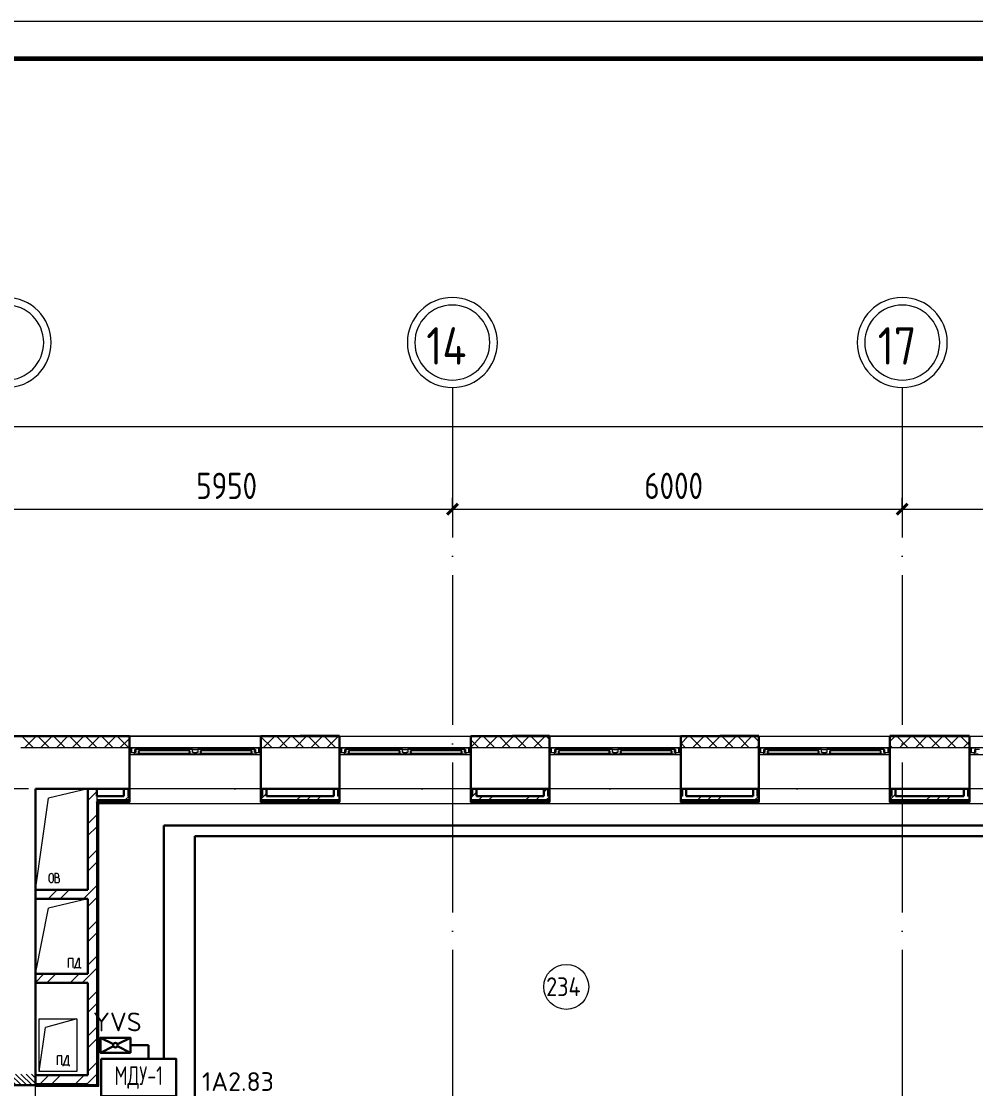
# Model space of a CAD drawing. Header units: millimetres. Extents: x -1073752 to 1436911, y -1379358 to 94781.
# Drawn here: x -1021051 to -1008324, y -983355 to -969122 of the extents above; entities that cross this region are included whole.
import ezdxf
from ezdxf.enums import TextEntityAlignment as Align

# ---------------------------------------------------------------- set-up
doc = ezdxf.new("R2010")
doc.units = ezdxf.units.MM
doc.set_wipeout_variables(frame=1)
doc.linetypes.add('ADSK_Линия сетки', pattern=[25, 20, -2.5, 0, -2.5])
doc.linetypes.add('ADSK_Штриховая_ш2 п1_5', pattern=[4.5, 3, -1.5])
for name, color, linetype, lineweight in [('_ Окна', 7, 'Continuous', 9), ('RC-Дымоудаление', 1, 'Continuous', 30), ('Двери', 252, 'Continuous', 9), ('лс', 5, 'Continuous', 30), ('Марки помещений', 7, 'Continuous', 20), ('Ограждение', 252, 'Continuous', 9), ('Окна', 7, 'Continuous', 9), ('Оси', 252, 'Continuous', 9), ('ОФ_рамка', 8, 'Continuous', 60), ('Размеры', 250, 'Continuous', 9), ('Стены внутренние', 7, 'Continuous', 18), ('Стены наружные', 7, 'Continuous', 18), ('Стены штриховка', 7, 'Continuous', 9)]:
    doc.layers.add(name, color=color, linetype=linetype, lineweight=lineweight)
doc.layers.add('RC-Позиционные_обозначения', color=7, linetype='Continuous')
doc.layers.add('RC-Таблицы', color=7, linetype='Continuous')
doc.styles.add('GOST Common_1', font='', dxfattribs={"width": 0.9, "height": 350})
doc.styles.add('GOST Common_2', font='', dxfattribs={"width": 0.9, "height": 250})
doc.styles.add('GOST Common_3', font='', dxfattribs={"height": 3.5})
doc.styles.add('ISOCPEUR', font='isocpeur.ttf', dxfattribs={"height": 250})
doc.styles.add('RubezhCAD', font='isocpeur.ttf')
doc.styles.get("Standard").update_dxf_attribs({"font": 'arial.ttf'})
doc.styles.get('GOST Common_1').set_extended_font_data('GOST Common')
doc.styles.get('GOST Common_2').set_extended_font_data('GOST type B')
doc.styles.get('GOST Common_3').set_extended_font_data('GOST 2.304 type A')

# ---------------------------------------------------------------- blocks, each defined once
blk = doc.blocks.new('2 этаж')
at = {"layer": 'Двери', "lineweight": 18, "true_color": 0x636466}
h = blk.add_hatch(dxfattribs=at)
h.set_pattern_fill('FP_2', color=251, angle=90, style=0, pattern_type=2)
h.set_pattern_definition([(135, (137721.006, 23430.747), (-35.3553, -35.3553), [])])
h.paths.add_polyline_path([(137526, 22556), (137916, 22556), (137916, 22706), (137526, 22706), (137526, 22646)])
h.paths.add_polyline_path([(137526, 24406), (137916, 24406), (137916, 24556), (137526, 24556)])
at = {"color": 251, "lineweight": 18, "true_color": 0x636466}
for p, q in [((138616, 28361), (138091, 28236)), ((137916, 27011), (138091, 28236)), ((138098, 27138), (138098, 27200)), ((138156, 27138), (138156, 27200)), ((138206, 27229), (138176, 27229)), ((138176, 27229), (138176, 27109)), ((138229, 27196), (138229, 27206)), ((138209, 27176), (138176, 27176)), ((138176, 27109), (138212, 27109)), ((138239, 27136), (138239, 27146)), ((137916, 25891), (138091, 26766)), ((138616, 26891), (138091, 26766)), ((138417, 26097), (138359, 26097)), ((138359, 25977), (138359, 26097)), ((138417, 25977), (138417, 26097)), ((138485, 26097), (138442, 25977)), ((138505, 26097), (138485, 26097)), ((138505, 25977), (138505, 26097)), ((138432, 25977), (138432, 25962)), ((138442, 25977), (138432, 25977)), ((138442, 25977), (138505, 25977)), ((138505, 25977), (138515, 25977)), ((138515, 25977), (138515, 25962)), ((137966, 24591), (137966, 25291)), ((137966, 25291), (138466, 25291)), ((137966, 24591), (137966, 25291)), ((137966, 25291), (138466, 25291)), ((138466, 25291), (138050, 25179)), ((138466, 25291), (138466, 24591)), ((138466, 25291), (138466, 24591)), ((137966, 24591), (138050, 25179)), ((138267, 24797), (138209, 24797)), ((138209, 24677), (138209, 24797)), ((138267, 24677), (138267, 24797)), ((138335, 24797), (138292, 24677)), ((138355, 24797), (138335, 24797)), ((138355, 24677), (138355, 24797)), ((138282, 24677), (138282, 24662)), ((138292, 24677), (138282, 24677)), ((138292, 24677), (138355, 24677)), ((138355, 24677), (138365, 24677)), ((138365, 24677), (138365, 24662)), ((138466, 24591), (137966, 24591)), ((138466, 24591), (137966, 24591))]:
    blk.add_line(p, q, dxfattribs=at)
for centre, radius, start, end in [((138127, 27200), 28.7, 0, 180), ((138206, 27206), 23.3, 0, 90), ((138209, 27196), 20, 270, 0), ((138127, 27138), 28.7, 180, 0), ((138209, 27146), 30, 0, 90), ((138212, 27136), 26.7, 270, 0)]:
    blk.add_arc(centre, radius, start, end, dxfattribs=at)
at = {"layer": '_ Окна', "color": 251, "true_color": 0x636466}
for p, q in [((139196, 28901), (139171, 28901)), ((139196, 28843), (139196, 28901)), ((140921, 28901), (140896, 28901)), ((140896, 28901), (140896, 28843)), ((141996, 28901), (141971, 28901)), ((141996, 28843), (141996, 28901)), ((143721, 28901), (143696, 28901)), ((143696, 28901), (143696, 28843)), ((144796, 28901), (144771, 28901)), ((144796, 28843), (144796, 28901)), ((146521, 28901), (146496, 28901)), ((146496, 28901), (146496, 28843)), ((147586, 28901), (147561, 28901)), ((147586, 28843), (147586, 28901)), ((149311, 28901), (149286, 28901)), ((149286, 28901), (149286, 28843)), ((150396, 28901), (150371, 28901)), ((150396, 28843), (150396, 28901)), ((139171, 28843), (139196, 28843)), ((139294, 28867), (139291, 28867)), ((139291, 28867), (139291, 28835)), ((139291, 28835), (139294, 28835)), ((139971, 28867), (139294, 28867)), ((139294, 28867), (139294, 28835)), ((139294, 28835), (139294, 28867)), ((139294, 28835), (139971, 28835)), ((139971, 28835), (139971, 28867)), ((139971, 28867), (139971, 28835)), ((139974, 28867), (139971, 28867)), ((139971, 28835), (139974, 28835)), ((139974, 28835), (139974, 28867)), ((140121, 28867), (140118, 28867)), ((140118, 28867), (140118, 28835)), ((140118, 28835), (140121, 28835)), ((140798, 28867), (140121, 28867)), ((140121, 28867), (140121, 28835)), ((140121, 28835), (140121, 28867)), ((140121, 28835), (140798, 28835)), ((140798, 28835), (140798, 28867)), ((140798, 28867), (140798, 28835)), ((140801, 28867), (140798, 28867)), ((140798, 28835), (140801, 28835)), ((140801, 28835), (140801, 28867)), ((140896, 28843), (140921, 28843)), ((141971, 28843), (141996, 28843)), ((142094, 28867), (142091, 28867)), ((142091, 28867), (142091, 28835)), ((142091, 28835), (142094, 28835)), ((142771, 28867), (142094, 28867)), ((142094, 28867), (142094, 28835)), ((142094, 28835), (142094, 28867)), ((142094, 28835), (142771, 28835)), ((142771, 28835), (142771, 28867)), ((142771, 28867), (142771, 28835)), ((142774, 28867), (142771, 28867)), ((142771, 28835), (142774, 28835)), ((142774, 28835), (142774, 28867)), ((142921, 28867), (142918, 28867)), ((142918, 28867), (142918, 28835)), ((142918, 28835), (142921, 28835)), ((143598, 28867), (142921, 28867)), ((142921, 28867), (142921, 28835)), ((142921, 28835), (142921, 28867)), ((142921, 28835), (143598, 28835)), ((143598, 28835), (143598, 28867)), ((143598, 28867), (143598, 28835)), ((143601, 28867), (143598, 28867)), ((143598, 28835), (143601, 28835)), ((143601, 28835), (143601, 28867)), ((143696, 28843), (143721, 28843)), ((144771, 28843), (144796, 28843)), ((144894, 28867), (144891, 28867)), ((144891, 28867), (144891, 28835)), ((144891, 28835), (144894, 28835)), ((145571, 28867), (144894, 28867)), ((144894, 28867), (144894, 28835)), ((144894, 28835), (144894, 28867)), ((144894, 28835), (145571, 28835)), ((145571, 28835), (145571, 28867)), ((145571, 28867), (145571, 28835)), ((145574, 28867), (145571, 28867)), ((145571, 28835), (145574, 28835)), ((145574, 28835), (145574, 28867)), ((145721, 28867), (145718, 28867)), ((145718, 28867), (145718, 28835)), ((145718, 28835), (145721, 28835)), ((146398, 28867), (145721, 28867)), ((145721, 28867), (145721, 28835)), ((145721, 28835), (145721, 28867)), ((145721, 28835), (146398, 28835)), ((146398, 28835), (146398, 28867)), ((146398, 28867), (146398, 28835)), ((146401, 28867), (146398, 28867)), ((146398, 28835), (146401, 28835)), ((146401, 28835), (146401, 28867)), ((146496, 28843), (146521, 28843)), ((147561, 28843), (147586, 28843)), ((147684, 28867), (147681, 28867)), ((147681, 28867), (147681, 28835)), ((147681, 28835), (147684, 28835)), ((148361, 28867), (147684, 28867)), ((147684, 28867), (147684, 28835)), ((147684, 28835), (147684, 28867)), ((147684, 28835), (148361, 28835)), ((148361, 28835), (148361, 28867)), ((148361, 28867), (148361, 28835)), ((148364, 28867), (148361, 28867)), ((148361, 28835), (148364, 28835)), ((148364, 28835), (148364, 28867)), ((148511, 28867), (148508, 28867)), ((148508, 28867), (148508, 28835)), ((148508, 28835), (148511, 28835)), ((149188, 28867), (148511, 28867)), ((148511, 28867), (148511, 28835)), ((148511, 28835), (148511, 28867)), ((148511, 28835), (149188, 28835)), ((149188, 28835), (149188, 28867)), ((149188, 28867), (149188, 28835)), ((149191, 28867), (149188, 28867)), ((149188, 28835), (149191, 28835)), ((149191, 28835), (149191, 28867)), ((149286, 28843), (149311, 28843)), ((150371, 28843), (150396, 28843))]:
    blk.add_line(p, q, dxfattribs=at)
at = {"layer": '_ Окна', "color": 251, "lineweight": 18, "true_color": 0x636466}
for p, q in [((139255, 28901), (139196, 28901)), ((139196, 28901), (139196, 28843)), ((139260, 28884), (139255, 28901)), ((140837, 28901), (140832, 28884)), ((140896, 28901), (140837, 28901)), ((140896, 28843), (140896, 28901)), ((142055, 28901), (141996, 28901)), ((141996, 28901), (141996, 28843)), ((142060, 28884), (142055, 28901)), ((143637, 28901), (143632, 28884)), ((143696, 28901), (143637, 28901)), ((143696, 28843), (143696, 28901)), ((144855, 28901), (144796, 28901)), ((144796, 28901), (144796, 28843)), ((144860, 28884), (144855, 28901)), ((146437, 28901), (146432, 28884)), ((146496, 28901), (146437, 28901)), ((146496, 28843), (146496, 28901)), ((147645, 28901), (147586, 28901)), ((147586, 28901), (147586, 28843)), ((147650, 28884), (147645, 28901)), ((149227, 28901), (149222, 28884)), ((149286, 28901), (149227, 28901)), ((149286, 28843), (149286, 28901)), ((150455, 28901), (150396, 28901)), ((150396, 28901), (150396, 28843)), ((139196, 28843), (139234, 28843)), ((139254, 28843), (139234, 28843)), ((139234, 28843), (139234, 28826)), ((139234, 28826), (139290, 28826)), ((139242, 28843), (139242, 28884)), ((139242, 28884), (139254, 28884)), ((139254, 28884), (139254, 28843)), ((139304, 28884), (139254, 28884)), ((139290, 28826), (139291, 28827)), ((139291, 28835), (139291, 28867)), ((139291, 28867), (139309, 28867)), ((139309, 28835), (139291, 28835)), ((139291, 28827), (139292, 28826)), ((139292, 28826), (139307, 28826)), ((139309, 28867), (139304, 28884)), ((139307, 28826), (139309, 28835)), ((139961, 28884), (139956, 28867)), ((139956, 28867), (139974, 28867)), ((139974, 28835), (139956, 28835)), ((139956, 28835), (139958, 28826)), ((139958, 28826), (139973, 28826)), ((140011, 28884), (139961, 28884)), ((139973, 28826), (139974, 28827)), ((139974, 28867), (139974, 28835)), ((139974, 28827), (139975, 28826)), ((139975, 28826), (140031, 28826)), ((140011, 28843), (140011, 28884)), ((140031, 28843), (140011, 28843)), ((140031, 28826), (140031, 28843)), ((140081, 28843), (140061, 28843)), ((140061, 28843), (140061, 28826)), ((140061, 28826), (140117, 28826)), ((140081, 28884), (140081, 28843)), ((140131, 28884), (140081, 28884)), ((140117, 28826), (140118, 28827)), ((140118, 28835), (140118, 28867)), ((140118, 28867), (140136, 28867)), ((140136, 28835), (140118, 28835)), ((140118, 28827), (140119, 28826)), ((140119, 28826), (140134, 28826)), ((140136, 28867), (140131, 28884)), ((140134, 28826), (140136, 28835)), ((140788, 28884), (140783, 28867)), ((140783, 28867), (140801, 28867)), ((140801, 28835), (140783, 28835)), ((140783, 28835), (140785, 28826)), ((140785, 28826), (140800, 28826)), ((140838, 28884), (140788, 28884)), ((140800, 28826), (140801, 28827)), ((140801, 28867), (140801, 28835)), ((140801, 28827), (140802, 28826)), ((140802, 28826), (140858, 28826)), ((140838, 28843), (140838, 28884)), ((140838, 28884), (140850, 28884)), ((140858, 28843), (140838, 28843)), ((140850, 28884), (140850, 28843)), ((140858, 28826), (140858, 28843)), ((140858, 28843), (140896, 28843)), ((141996, 28843), (142034, 28843)), ((142054, 28843), (142034, 28843)), ((142034, 28843), (142034, 28826)), ((142034, 28826), (142090, 28826)), ((142042, 28843), (142042, 28884)), ((142042, 28884), (142054, 28884)), ((142054, 28884), (142054, 28843)), ((142104, 28884), (142054, 28884)), ((142090, 28826), (142091, 28827)), ((142091, 28835), (142091, 28867)), ((142091, 28867), (142109, 28867)), ((142109, 28835), (142091, 28835)), ((142091, 28827), (142092, 28826)), ((142092, 28826), (142107, 28826)), ((142109, 28867), (142104, 28884)), ((142107, 28826), (142109, 28835)), ((142761, 28884), (142756, 28867)), ((142756, 28867), (142774, 28867)), ((142774, 28835), (142756, 28835)), ((142756, 28835), (142758, 28826)), ((142758, 28826), (142773, 28826)), ((142811, 28884), (142761, 28884)), ((142773, 28826), (142774, 28827)), ((142774, 28867), (142774, 28835)), ((142774, 28827), (142775, 28826)), ((142775, 28826), (142831, 28826)), ((142811, 28843), (142811, 28884)), ((142831, 28843), (142811, 28843)), ((142831, 28826), (142831, 28843)), ((142881, 28843), (142861, 28843)), ((142861, 28843), (142861, 28826)), ((142861, 28826), (142917, 28826)), ((142881, 28884), (142881, 28843)), ((142931, 28884), (142881, 28884)), ((142917, 28826), (142918, 28827)), ((142918, 28835), (142918, 28867)), ((142918, 28867), (142936, 28867)), ((142936, 28835), (142918, 28835)), ((142918, 28827), (142919, 28826)), ((142919, 28826), (142934, 28826)), ((142936, 28867), (142931, 28884)), ((142934, 28826), (142936, 28835)), ((143588, 28884), (143583, 28867)), ((143583, 28867), (143601, 28867)), ((143601, 28835), (143583, 28835)), ((143583, 28835), (143585, 28826)), ((143585, 28826), (143600, 28826)), ((143638, 28884), (143588, 28884)), ((143600, 28826), (143601, 28827)), ((143601, 28867), (143601, 28835)), ((143601, 28827), (143602, 28826)), ((143602, 28826), (143658, 28826)), ((143638, 28843), (143638, 28884)), ((143638, 28884), (143650, 28884)), ((143658, 28843), (143638, 28843)), ((143650, 28884), (143650, 28843)), ((143658, 28826), (143658, 28843)), ((143658, 28843), (143696, 28843)), ((144796, 28843), (144834, 28843)), ((144854, 28843), (144834, 28843)), ((144834, 28843), (144834, 28826)), ((144834, 28826), (144890, 28826)), ((144842, 28843), (144842, 28884)), ((144842, 28884), (144854, 28884)), ((144854, 28884), (144854, 28843)), ((144904, 28884), (144854, 28884)), ((144890, 28826), (144891, 28827)), ((144891, 28835), (144891, 28867)), ((144891, 28867), (144909, 28867)), ((144909, 28835), (144891, 28835)), ((144891, 28827), (144892, 28826)), ((144892, 28826), (144907, 28826)), ((144909, 28867), (144904, 28884)), ((144907, 28826), (144909, 28835)), ((145561, 28884), (145556, 28867)), ((145556, 28867), (145574, 28867)), ((145574, 28835), (145556, 28835)), ((145556, 28835), (145558, 28826)), ((145558, 28826), (145573, 28826)), ((145611, 28884), (145561, 28884)), ((145573, 28826), (145574, 28827)), ((145574, 28867), (145574, 28835)), ((145574, 28827), (145575, 28826)), ((145575, 28826), (145631, 28826)), ((145611, 28843), (145611, 28884)), ((145631, 28843), (145611, 28843)), ((145631, 28826), (145631, 28843)), ((145681, 28843), (145661, 28843)), ((145661, 28843), (145661, 28826)), ((145661, 28826), (145717, 28826)), ((145681, 28884), (145681, 28843)), ((145731, 28884), (145681, 28884)), ((145717, 28826), (145718, 28827)), ((145718, 28835), (145718, 28867)), ((145718, 28867), (145736, 28867)), ((145736, 28835), (145718, 28835)), ((145718, 28827), (145719, 28826)), ((145719, 28826), (145734, 28826)), ((145736, 28867), (145731, 28884)), ((145734, 28826), (145736, 28835)), ((146388, 28884), (146383, 28867)), ((146383, 28867), (146401, 28867)), ((146401, 28835), (146383, 28835)), ((146383, 28835), (146385, 28826)), ((146385, 28826), (146400, 28826)), ((146438, 28884), (146388, 28884)), ((146400, 28826), (146401, 28827)), ((146401, 28867), (146401, 28835)), ((146401, 28827), (146402, 28826)), ((146402, 28826), (146458, 28826)), ((146438, 28843), (146438, 28884)), ((146438, 28884), (146450, 28884)), ((146458, 28843), (146438, 28843)), ((146450, 28884), (146450, 28843)), ((146458, 28826), (146458, 28843)), ((146458, 28843), (146496, 28843)), ((147586, 28843), (147624, 28843)), ((147644, 28843), (147624, 28843)), ((147624, 28843), (147624, 28826)), ((147624, 28826), (147680, 28826)), ((147632, 28843), (147632, 28884)), ((147632, 28884), (147644, 28884)), ((147644, 28884), (147644, 28843)), ((147694, 28884), (147644, 28884)), ((147680, 28826), (147681, 28827)), ((147681, 28835), (147681, 28867)), ((147681, 28867), (147699, 28867)), ((147699, 28835), (147681, 28835)), ((147681, 28827), (147682, 28826)), ((147682, 28826), (147697, 28826)), ((147699, 28867), (147694, 28884)), ((147697, 28826), (147699, 28835)), ((148351, 28884), (148346, 28867)), ((148346, 28867), (148364, 28867)), ((148364, 28835), (148346, 28835)), ((148346, 28835), (148348, 28826)), ((148348, 28826), (148363, 28826)), ((148401, 28884), (148351, 28884)), ((148363, 28826), (148364, 28827)), ((148364, 28867), (148364, 28835)), ((148364, 28827), (148365, 28826)), ((148365, 28826), (148421, 28826)), ((148401, 28843), (148401, 28884)), ((148421, 28843), (148401, 28843)), ((148421, 28826), (148421, 28843)), ((148471, 28843), (148451, 28843)), ((148451, 28843), (148451, 28826)), ((148451, 28826), (148507, 28826)), ((148471, 28884), (148471, 28843)), ((148521, 28884), (148471, 28884)), ((148507, 28826), (148508, 28827)), ((148508, 28835), (148508, 28867)), ((148508, 28867), (148526, 28867)), ((148526, 28835), (148508, 28835)), ((148508, 28827), (148509, 28826)), ((148509, 28826), (148524, 28826)), ((148526, 28867), (148521, 28884)), ((148524, 28826), (148526, 28835)), ((149178, 28884), (149173, 28867)), ((149173, 28867), (149191, 28867)), ((149191, 28835), (149173, 28835)), ((149173, 28835), (149175, 28826)), ((149175, 28826), (149190, 28826)), ((149228, 28884), (149178, 28884)), ((149190, 28826), (149191, 28827)), ((149191, 28867), (149191, 28835)), ((149191, 28827), (149192, 28826)), ((149192, 28826), (149248, 28826)), ((149228, 28843), (149228, 28884)), ((149228, 28884), (149240, 28884)), ((149248, 28843), (149228, 28843)), ((149240, 28884), (149240, 28843)), ((149248, 28826), (149248, 28843)), ((149248, 28843), (149286, 28843)), ((150396, 28843), (150434, 28843)), ((150454, 28843), (150434, 28843)), ((150434, 28843), (150434, 28826)), ((150434, 28826), (150490, 28826)), ((150442, 28843), (150442, 28884)), ((150442, 28884), (150454, 28884)), ((150454, 28884), (150454, 28843)), ((150504, 28884), (150454, 28884))]:
    blk.add_line(p, q, dxfattribs=at)
at = {"layer": 'Двери', "color": 251, "linetype": 'ADSK_Штриховая_ш2 п1_5', "true_color": 0x636466}
for p, q in [((137916, 24406), (137916, 24556)), ((137526, 24406), (137916, 24406))]:
    blk.add_line(p, q, dxfattribs=at)
at = {"layer": 'Марки помещений', "color": 251, "true_color": 0x636466}
blk.add_circle((144995, 25719), 300, dxfattribs=at)
at = {"layer": 'Ограждение', "color": 251, "true_color": 0x636466}
for p, q in [((140921, 28811), (139171, 28811)), ((143721, 28811), (141971, 28811)), ((146521, 28811), (144771, 28811)), ((149311, 28811), (147561, 28811)), ((152121, 28811), (150371, 28811)), ((140921, 28361), (139171, 28361)), ((143721, 28361), (141971, 28361)), ((146521, 28361), (144771, 28361)), ((149311, 28361), (147561, 28361)), ((152121, 28361), (150371, 28361)), ((158366, 28161), (138751, 28161)), ((138761, 24396), (138761, 28161)), ((139171, 28161), (139171, 28181)), ((140921, 28161), (139171, 28161)), ((140921, 28181), (140921, 28161)), ((141971, 28161), (141971, 28181)), ((143721, 28161), (141971, 28161)), ((143721, 28181), (143721, 28161)), ((144771, 28161), (144771, 28181)), ((146521, 28161), (144771, 28161)), ((146521, 28181), (146521, 28161)), ((147561, 28161), (147561, 28181)), ((149311, 28161), (147561, 28161)), ((149311, 28181), (149311, 28161)), ((150371, 28161), (150371, 28181)), ((152121, 28161), (150371, 28161)), ((137916, 24396), (137916, 24406)), ((137916, 24406), (137916, 24396)), ((137916, 24396), (138761, 24396)), ((138761, 24396), (138751, 24406))]:
    blk.add_line(p, q, dxfattribs=at)
at = {"layer": 'Окна', "color": 251, "true_color": 0x636466}
for p, q in [((140837, 28901), (139255, 28901)), ((143637, 28901), (142055, 28901)), ((146437, 28901), (144855, 28901)), ((149227, 28901), (147645, 28901)), ((139290, 28826), (139292, 28826)), ((139961, 28884), (139304, 28884)), ((139307, 28826), (139958, 28826)), ((139973, 28826), (139975, 28826)), ((140011, 28884), (140081, 28884)), ((140031, 28843), (140061, 28843)), ((140061, 28826), (140031, 28826)), ((140117, 28826), (140119, 28826)), ((140788, 28884), (140131, 28884)), ((140134, 28826), (140785, 28826)), ((140800, 28826), (140802, 28826)), ((142090, 28826), (142092, 28826)), ((142761, 28884), (142104, 28884)), ((142107, 28826), (142758, 28826)), ((142773, 28826), (142775, 28826)), ((142811, 28884), (142881, 28884)), ((142831, 28843), (142861, 28843)), ((142861, 28826), (142831, 28826)), ((142917, 28826), (142919, 28826)), ((143588, 28884), (142931, 28884)), ((142934, 28826), (143585, 28826)), ((143600, 28826), (143602, 28826)), ((144890, 28826), (144892, 28826)), ((145561, 28884), (144904, 28884)), ((144907, 28826), (145558, 28826)), ((145573, 28826), (145575, 28826)), ((145611, 28884), (145681, 28884)), ((145631, 28843), (145661, 28843)), ((145661, 28826), (145631, 28826)), ((145717, 28826), (145719, 28826)), ((146388, 28884), (145731, 28884)), ((145734, 28826), (146385, 28826)), ((146400, 28826), (146402, 28826)), ((147680, 28826), (147682, 28826)), ((148351, 28884), (147694, 28884)), ((147697, 28826), (148348, 28826)), ((148363, 28826), (148365, 28826)), ((148401, 28884), (148471, 28884)), ((148421, 28843), (148451, 28843)), ((148451, 28826), (148421, 28826)), ((148507, 28826), (148509, 28826)), ((149178, 28884), (148521, 28884)), ((148524, 28826), (149175, 28826)), ((149190, 28826), (149192, 28826))]:
    blk.add_line(p, q, dxfattribs=at)
at = {"layer": 'Оси', "color": 251, "linetype": 'ADSK_Линия сетки', "ltscale": 100, "true_color": 0x636466}
for p, q in [((143476, 33711), (143476, -30995)), ((149476, 33711), (149476, -32265)), ((165326, 28361), (93604, 28361))]:
    blk.add_line(p, q, dxfattribs=at)
at = {"layer": 'Оси', "color": 251, "lineweight": 20, "true_color": 0x636466}
for centre, radius, start, end in [((137526, 34311), 600, 0, 180), ((143476, 34311), 600, 0, 180), ((149476, 34311), 600, 0, 180), ((137526, 34311), 500, 0, 180), ((143476, 34311), 500, 0, 180), ((149476, 34311), 500, 0, 180), ((137526, 34311), 600, 180, 0), ((137526, 34311), 500, 180, 0), ((143476, 34311), 600, 180, 0), ((143476, 34311), 500, 180, 0), ((149476, 34311), 600, 180, 0), ((149476, 34311), 500, 180, 0)]:
    blk.add_arc(centre, radius, start, end, dxfattribs=at)
at = {"layer": 'Размеры', "color": 251, "lineweight": 20, "true_color": 0x636466}
for p, q in [((107526, 33192), (161426, 33192)), ((143476, 32088), (143476, 32238)), ((143476, 32088), (143476, 32238)), ((149476, 32088), (149476, 32238)), ((149476, 32088), (149476, 32238)), ((137526, 32088), (143476, 32088)), ((143476, 32088), (143476, 32038)), ((143476, 32088), (149476, 32088)), ((143476, 32088), (143476, 32038)), ((149476, 32088), (149476, 32038)), ((149476, 32088), (158576, 32088)), ((149476, 32088), (149476, 32038))]:
    blk.add_line(p, q, dxfattribs=at)
at = {"layer": 'Размеры', "color": 251, "lineweight": 40, "true_color": 0x636466}
for p, q in [((143476, 32088), (143405, 32017)), ((143476, 32088), (143405, 32017)), ((143476, 32088), (143547, 32159)), ((143476, 32088), (143547, 32159)), ((149476, 32088), (149405, 32017)), ((149476, 32088), (149405, 32017)), ((149476, 32088), (149547, 32159)), ((149476, 32088), (149547, 32159))]:
    blk.add_line(p, q, dxfattribs=at)
at = {"layer": 'Стены внутренние', "color": 251, "lineweight": 30, "true_color": 0x636466}
for p, q in [((136816, 29063), (139171, 29063)), ((139171, 28361), (139171, 29063)), ((140921, 28361), (140921, 29063)), ((140921, 29063), (141971, 29063)), ((141971, 28361), (141971, 29063)), ((143721, 28361), (143721, 29063)), ((143721, 29063), (144771, 29063)), ((144771, 28361), (144771, 29063)), ((146521, 28361), (146521, 29063)), ((146521, 29063), (147561, 29063)), ((147561, 28361), (147561, 29063)), ((149311, 28361), (149311, 29063)), ((149311, 29063), (150371, 29063)), ((150371, 28361), (150371, 29063)), ((137916, 28361), (137916, 27011)), ((138616, 28361), (137916, 28361)), ((139096, 28361), (138736, 28361)), ((141896, 28361), (140996, 28361)), ((144696, 28361), (143796, 28361)), ((147486, 28361), (146596, 28361)), ((150296, 28361), (149386, 28361)), ((137916, 26891), (137916, 25891)), ((137916, 25771), (137916, 24541)), ((137916, 24406), (137526, 24406))]:
    blk.add_line(p, q, dxfattribs=at)
at = {"layer": 'Стены внутренние', "color": 251, "linetype": 'Continuous', "lineweight": 9, "true_color": 0x636466}
for p, q in [((137885, 28911), (137735, 29061)), ((137776, 28911), (137926, 29061)), ((137932, 29061), (137930, 29063)), ((138097, 28911), (137947, 29061)), ((137988, 28911), (138138, 29061)), ((138309, 28911), (138159, 29061)), ((138200, 28911), (138350, 29061)), ((138522, 28911), (138372, 29061)), ((138412, 28911), (138562, 29061)), ((138734, 28911), (138584, 29061)), ((138624, 28911), (138774, 29061)), ((138946, 28911), (138796, 29061)), ((138836, 28911), (138986, 29061)), ((139158, 28911), (139008, 29061)), ((139105, 29061), (139104, 29061)), ((141067, 28911), (140923, 29055)), ((140958, 28911), (141108, 29061)), ((141125, 29063), (141124, 29061)), ((141279, 28911), (141129, 29061)), ((141170, 28911), (141320, 29061)), ((141491, 28911), (141341, 29061)), ((141382, 28911), (141532, 29061)), ((141703, 28911), (141553, 29061)), ((141594, 28911), (141744, 29061)), ((141916, 28911), (141766, 29061)), ((141803, 29061), (141802, 29063)), ((141806, 28911), (141956, 29061)), ((143721, 28916), (143865, 29061)), ((144037, 28911), (143887, 29061)), ((143927, 28911), (144077, 29061)), ((143941, 29063), (143940, 29061)), ((144249, 28911), (144099, 29061)), ((144140, 28911), (144290, 29061)), ((144175, 29063), (144174, 29061)), ((144461, 28911), (144311, 29061)), ((144352, 28911), (144502, 29061)), ((144673, 28911), (144523, 29061)), ((144564, 28911), (144714, 29061)), ((144619, 29061), (144618, 29063)), ((144769, 29027), (144735, 29061)), ((146521, 28959), (146623, 29061)), ((146795, 28911), (146645, 29061)), ((146685, 28911), (146835, 29061)), ((147007, 28911), (146857, 29061)), ((146897, 28911), (147047, 29061)), ((146991, 29063), (146990, 29061)), ((147219, 28911), (147069, 29061)), ((147082, 29061), (147081, 29063)), ((147109, 28911), (147259, 29061)), ((147431, 28911), (147281, 29061)), ((147322, 28911), (147472, 29061)), ((147559, 28995), (147493, 29061)), ((149313, 28993), (149381, 29061)), ((149552, 28911), (149402, 29061)), ((149443, 28911), (149593, 29061)), ((149455, 29063), (149453, 29061)), ((149765, 28911), (149615, 29061)), ((149655, 28911), (149805, 29061)), ((149977, 28911), (149827, 29061)), ((149867, 28911), (150017, 29061)), ((149898, 29061), (149897, 29063)), ((150189, 28911), (150039, 29061)), ((150079, 28911), (150229, 29061)), ((150371, 28941), (150251, 29061)), ((139048, 28911), (139169, 29031)), ((140921, 29032), (140923, 29032)), ((143825, 28911), (143723, 29013)), ((146583, 28911), (146521, 28972)), ((147534, 28911), (147561, 28938)), ((149313, 29021), (149311, 29017)), ((149340, 28911), (149311, 28940)), ((150291, 28911), (150369, 28988))]:
    blk.add_line(p, q, dxfattribs=at)
at = {"layer": 'Стены внутренние', "color": 251, "true_color": 0x636466}
for p, q in [((139171, 29063), (140921, 29063)), ((141971, 29063), (143721, 29063)), ((144771, 29063), (146521, 29063)), ((147561, 29063), (149311, 29063)), ((150371, 29063), (152121, 29063)), ((137721, 28911), (161826, 28911)), ((137916, 19401), (137916, 24406))]:
    blk.add_line(p, q, dxfattribs=at)
at = {"layer": 'Стены наружные', "color": 251, "true_color": 0x636466}
for p, q in [((138666, 29068), (141428, 29068)), ((138666, 29068), (138666, 29063)), ((141428, 29063), (141428, 29068)), ((144771, 29068), (147036, 29068)), ((147036, 29063), (147036, 29068))]:
    blk.add_line(p, q, dxfattribs=at)
at = {"layer": 'Стены наружные', "color": 251, "lineweight": 30, "true_color": 0x636466}
for p, q in [((141446, 29068), (141971, 29068)), ((141446, 29068), (141446, 29063)), ((141971, 29068), (141971, 29063)), ((144771, 29068), (144276, 29068)), ((144276, 29068), (144276, 29063)), ((144771, 29068), (144771, 29063)), ((147041, 29068), (147561, 29068)), ((147041, 29068), (147041, 29063)), ((147561, 29068), (147561, 29063)), ((149311, 29068), (149311, 29063)), ((149311, 29068), (150371, 29068)), ((150371, 29068), (150371, 29063)), ((138616, 27011), (138616, 28361)), ((138736, 28361), (138616, 28361)), ((138736, 28361), (138736, 28261)), ((139096, 28261), (139096, 28361)), ((139171, 28361), (139096, 28361)), ((139171, 28361), (139171, 28186)), ((140921, 28186), (140921, 28361)), ((140996, 28361), (140921, 28361)), ((140996, 28361), (140996, 28261)), ((141896, 28261), (141896, 28361)), ((141971, 28361), (141896, 28361)), ((141971, 28361), (141971, 28186)), ((143721, 28186), (143721, 28361)), ((143796, 28361), (143721, 28361)), ((143796, 28361), (143796, 28261)), ((144696, 28261), (144696, 28361)), ((144771, 28361), (144696, 28361)), ((144771, 28361), (144771, 28186)), ((146521, 28186), (146521, 28361)), ((146596, 28361), (146521, 28361)), ((146596, 28361), (146596, 28261)), ((147486, 28261), (147486, 28361)), ((147561, 28361), (147486, 28361)), ((147561, 28361), (147561, 28186)), ((149311, 28186), (149311, 28361)), ((149386, 28361), (149311, 28361)), ((149386, 28361), (149386, 28261)), ((150296, 28261), (150296, 28361)), ((150371, 28361), (150296, 28361)), ((150371, 28361), (150371, 28186)), ((138736, 28261), (139096, 28261)), ((138736, 28186), (138736, 28181)), ((138736, 28181), (138736, 28186)), ((139171, 28181), (139171, 28186)), ((140921, 28181), (140921, 28186)), ((140996, 28261), (141896, 28261)), ((141971, 28181), (141971, 28186)), ((143721, 28181), (143721, 28186)), ((143796, 28261), (144696, 28261)), ((144771, 28181), (144771, 28186)), ((146521, 28181), (146521, 28186)), ((146596, 28261), (147486, 28261)), ((147561, 28181), (147561, 28186)), ((149311, 28181), (149311, 28186)), ((149386, 28261), (150296, 28261)), ((150371, 28181), (150371, 28186)), ((138751, 28181), (139171, 28181)), ((138751, 28181), (138751, 24406)), ((140921, 28181), (141971, 28181)), ((143721, 28181), (144771, 28181)), ((146521, 28181), (147561, 28181)), ((149311, 28181), (150371, 28181)), ((137916, 27011), (138616, 27011)), ((137916, 27011), (137916, 26891)), ((138616, 26891), (137916, 26891)), ((138616, 25891), (138616, 26891)), ((137916, 25891), (138616, 25891)), ((137916, 25891), (137916, 25771)), ((138616, 25771), (137916, 25771)), ((138616, 24541), (138616, 25771)), ((137916, 24541), (138616, 24541)), ((137916, 24406), (137916, 24541)), ((138616, 24421), (137916, 24421)), ((138751, 24406), (137916, 24406))]:
    blk.add_line(p, q, dxfattribs=at)
at = {"layer": 'Стены наружные', "color": 251, "linetype": 'Continuous', "lineweight": 9, "true_color": 0x636466}
for p, q in [((141802, 29063), (141799, 29068)), ((144618, 29063), (144615, 29068)), ((147081, 29063), (147078, 29068)), ((149458, 29068), (149455, 29063)), ((149543, 29066), (149542, 29068)), ((149809, 29068), (149808, 29065)), ((149897, 29063), (149894, 29068)), ((138616, 28206), (138736, 28326)), ((144696, 28314), (144742, 28361)), ((146521, 28322), (146534, 28335)), ((146534, 28335), (146546, 28347)), ((149311, 28355), (149317, 28361)), ((150346, 28329), (150359, 28341)), ((150359, 28341), (150371, 28354)), ((138748, 28186), (138760, 28198)), ((138760, 28198), (138773, 28211)), ((138955, 28181), (138960, 28186)), ((138960, 28186), (138972, 28198)), ((138972, 28198), (138985, 28211)), ((139114, 28211), (139164, 28261)), ((140921, 28221), (140961, 28261)), ((140944, 28261), (140946, 28263)), ((140961, 28261), (140996, 28296)), ((141076, 28181), (141081, 28186)), ((141081, 28186), (141094, 28198)), ((141094, 28198), (141106, 28211)), ((141293, 28186), (141306, 28198)), ((141306, 28198), (141318, 28211)), ((141404, 28211), (141454, 28261)), ((141500, 28181), (141505, 28186)), ((141505, 28186), (141518, 28198)), ((141518, 28198), (141530, 28211)), ((141539, 28211), (141589, 28261)), ((141674, 28211), (141724, 28261)), ((141718, 28186), (141730, 28198)), ((141730, 28198), (141743, 28211)), ((141925, 28181), (141930, 28186)), ((141930, 28186), (141942, 28198)), ((141942, 28198), (141955, 28211)), ((143721, 28280), (143734, 28293)), ((143721, 28238), (143744, 28261)), ((143734, 28293), (143746, 28305)), ((143746, 28263), (143796, 28313)), ((143829, 28211), (143879, 28261)), ((143839, 28186), (143851, 28198)), ((143851, 28198), (143864, 28211)), ((143964, 28211), (144014, 28261)), ((144046, 28181), (144051, 28186)), ((144051, 28186), (144063, 28198)), ((144063, 28198), (144076, 28211)), ((144263, 28186), (144276, 28198)), ((144276, 28198), (144288, 28211)), ((144458, 28211), (144508, 28261)), ((144470, 28181), (144475, 28186)), ((144475, 28186), (144488, 28198)), ((144488, 28198), (144500, 28211)), ((144592, 28211), (144642, 28261)), ((144687, 28186), (144700, 28198)), ((144700, 28198), (144712, 28211)), ((144727, 28211), (144771, 28254)), ((144762, 28261), (144771, 28269)), ((146592, 28181), (146597, 28186)), ((146597, 28186), (146609, 28198)), ((146609, 28198), (146622, 28211)), ((146748, 28211), (146798, 28261)), ((146809, 28186), (146821, 28198)), ((146821, 28198), (146834, 28211)), ((146882, 28211), (146932, 28261)), ((147016, 28181), (147021, 28186)), ((147017, 28211), (147067, 28261)), ((147021, 28186), (147033, 28198)), ((147033, 28198), (147046, 28211)), ((147233, 28186), (147245, 28198)), ((147245, 28198), (147258, 28211)), ((147440, 28181), (147445, 28186)), ((147445, 28186), (147458, 28198)), ((147458, 28198), (147470, 28211)), ((147511, 28211), (147561, 28261)), ((147536, 28277), (147549, 28289)), ((147549, 28289), (147561, 28302)), ((149311, 28214), (149357, 28261)), ((149354, 28186), (149367, 28198)), ((149357, 28261), (149386, 28289)), ((149367, 28198), (149379, 28211)), ((149561, 28181), (149566, 28186)), ((149566, 28186), (149579, 28198)), ((149579, 28198), (149591, 28211)), ((149779, 28186), (149791, 28198)), ((149791, 28198), (149804, 28211)), ((149801, 28211), (149851, 28261)), ((149936, 28211), (149986, 28261)), ((149986, 28181), (149991, 28186)), ((149991, 28186), (150003, 28198)), ((150003, 28198), (150016, 28211)), ((150071, 28211), (150121, 28261)), ((150203, 28186), (150215, 28198)), ((150215, 28198), (150228, 28211)), ((138616, 27892), (138736, 28012)), ((138736, 27962), (138751, 27977)), ((138616, 27735), (138736, 27855)), ((138616, 27420), (138736, 27540)), ((138736, 27538), (138751, 27553)), ((138616, 27263), (138736, 27383)), ((138616, 26949), (138736, 27069)), ((138736, 27113), (138751, 27128)), ((138086, 26891), (138206, 27011)), ((138244, 26891), (138364, 27011)), ((138558, 26891), (138616, 26949)), ((138616, 26792), (138736, 26912)), ((138736, 26689), (138751, 26704)), ((138616, 26477), (138736, 26597)), ((138616, 26320), (138736, 26440)), ((138736, 26265), (138751, 26280)), ((138616, 26006), (138736, 26126)), ((138616, 25849), (138736, 25969)), ((137916, 25777), (138029, 25891)), ((138066, 25771), (138186, 25891)), ((138381, 25771), (138501, 25891)), ((138538, 25771), (138616, 25849)), ((138736, 25841), (138751, 25856)), ((138616, 25535), (138736, 25655)), ((138616, 25377), (138736, 25497)), ((138736, 25416), (138751, 25431)), ((138616, 25063), (138736, 25183)), ((138616, 24906), (138736, 25026)), ((138736, 24992), (138751, 25007)), ((138616, 24592), (138736, 24712)), ((137974, 24421), (138094, 24541)), ((138131, 24421), (138251, 24541)), ((138445, 24421), (138565, 24541)), ((138616, 24434), (138736, 24554)), ((138736, 24568), (138751, 24583)), ((138150, 24406), (138165, 24421)), ((138574, 24406), (138589, 24421)), ((138602, 24421), (138616, 24434))]:
    blk.add_line(p, q, dxfattribs=at)
at = {"layer": 'Стены штриховка', "color": 251, "true_color": 0x636466}
for p, q in [((137478, 29061), (139169, 29061)), ((139169, 29061), (139169, 28987)), ((140923, 28987), (140923, 29061)), ((140923, 29061), (141969, 29061)), ((141969, 29061), (141969, 28987)), ((143723, 28987), (143723, 29061)), ((143723, 29061), (144769, 29061)), ((144769, 29061), (144769, 28987)), ((146523, 28987), (146523, 29061)), ((146523, 29061), (147559, 29061)), ((147559, 29061), (147559, 28987)), ((149313, 28987), (149313, 29061)), ((149313, 29061), (150369, 29061)), ((149841, 29068), (149841, 29063)), ((150369, 29061), (150369, 28987)), ((139169, 28987), (139171, 28987)), ((140921, 28987), (140923, 28987)), ((141969, 28987), (141971, 28987)), ((143721, 28987), (143723, 28987)), ((144769, 28987), (144771, 28987)), ((146521, 28987), (146523, 28987)), ((147559, 28987), (147561, 28987)), ((149311, 28987), (149313, 28987)), ((150369, 28987), (150371, 28987)), ((139146, 28361), (139146, 28261)), ((139159, 28361), (139159, 28261)), ((140934, 28361), (140934, 28261)), ((140946, 28361), (140946, 28261)), ((141946, 28361), (141946, 28261)), ((141959, 28361), (141959, 28261)), ((143734, 28361), (143734, 28261)), ((143746, 28361), (143746, 28261)), ((144746, 28361), (144746, 28261)), ((144759, 28361), (144759, 28261)), ((146534, 28361), (146534, 28261)), ((146546, 28361), (146546, 28261)), ((147536, 28361), (147536, 28261)), ((147549, 28361), (147549, 28261)), ((149324, 28361), (149324, 28261)), ((149336, 28361), (149336, 28261)), ((150346, 28361), (150346, 28261)), ((150359, 28361), (150359, 28261)), ((138736, 28261), (138736, 28186)), ((139171, 28211), (138736, 28211)), ((139171, 28198), (138736, 28198)), ((139171, 28186), (138736, 28186)), ((138736, 28186), (139171, 28186)), ((139171, 28261), (139146, 28261)), ((140946, 28261), (140921, 28261)), ((141971, 28211), (140921, 28211)), ((141971, 28198), (140921, 28198)), ((141971, 28186), (140921, 28186)), ((140921, 28186), (141971, 28186)), ((141971, 28261), (141946, 28261)), ((143746, 28261), (143721, 28261)), ((144771, 28211), (143721, 28211)), ((144771, 28198), (143721, 28198)), ((144771, 28186), (143721, 28186)), ((143721, 28186), (144771, 28186)), ((144771, 28261), (144746, 28261)), ((146546, 28261), (146521, 28261)), ((147561, 28211), (146521, 28211)), ((147561, 28198), (146521, 28198)), ((147561, 28186), (146521, 28186)), ((146521, 28186), (147561, 28186)), ((147561, 28261), (147536, 28261)), ((149336, 28261), (149311, 28261)), ((150371, 28211), (149311, 28211)), ((150371, 28198), (149311, 28198)), ((150371, 28186), (149311, 28186)), ((149311, 28186), (150371, 28186)), ((150371, 28261), (150346, 28261)), ((138736, 24406), (138736, 28181)), ((138736, 28181), (138736, 24421)), ((138616, 24406), (138616, 24421))]:
    blk.add_line(p, q, dxfattribs=at)
at = {"layer": 'Марки помещений', "color": 251, "true_color": 0x636466, "style": 'GOST Common_2', "width": 0.9}
blk.add_text('234', height=250, dxfattribs=at).set_placement((144727, 25596))
at = {"layer": 'Оси', "color": 251, "true_color": 0x636466, "style": 'GOST Common_1', "width": 0.9}
for s, p in [('14', (143128, 34016)), ('17', (149149, 34016))]:
    blk.add_text(s, height=500, dxfattribs=at).set_placement(p)
at = {"layer": 'Размеры', "color": 251, "lineweight": 20, "true_color": 0x636466, "char_height": 350, "width": 1059.58, "attachment_point": 1, "line_spacing_factor": 1.022761, "style": 'GOST Common_3'}
for s, insert in [('5950', (140060, 32575)), ('6000', (146035, 32575))]:
    blk.add_mtext(s, dxfattribs=dict(at, insert=insert))
blk = doc.blocks.new('А0')
at = {"layer": 'ОФ_рамка', "color": 0, "linetype": 'Continuous', "lineweight": 5, "ltscale": 100}
blk.add_lwpolyline([(341068, -309617), (222168, -309617)], dxfattribs=at)
at = {"layer": 'ОФ_рамка', "color": 0, "linetype": 'Continuous', "ltscale": 100}
blk.add_lwpolyline([(340568, -310117), (224168, -310117)], dxfattribs=at)
blk = doc.blocks.new('A$C73BA6E17')
at = {"color": 5, "lineweight": 30}
for points in [[(0, 200), (400, 200), (400, 0), (0, 0), (0, 200)], [(0, 200), (173, 113)], [(400, 200), (227, 113)], [(173, 87), (0, 0)], [(227, 87), (400, 0)]]:
    blk.add_lwpolyline(points, dxfattribs=at)
blk.add_circle((200, 100), 30, dxfattribs=at)
blk = doc.blocks.new('RC-UGO-MDU-01')
at = {"layer": 'RC-Дымоудаление'}
blk.add_point((0, 0), dxfattribs=at)
blk.add_wipeout([(5, 2.5), (5, -2.5), (-5, -2.5), (-5, 2.5)]).dxf.layer = 'RC-Дымоудаление'
blk.add_wipeout([(-5, -2.5), (-5, 2.5), (5, 2.5), (5, -2.5)]).dxf.layer = 'RC-Дымоудаление'
blk.add_lwpolyline([(-5, 2.5), (5, 2.5), (5, -2.5), (-5, -2.5), (-5, 2.5)], close=True, dxfattribs=at)
at = {"layer": 'RC-Дымоудаление', "ltscale": 100, "style": 'ISOCPEUR', "width": 0.7}
blk.add_text('МДУ-1', height=2.5, dxfattribs=at).set_placement((0, 0), align=Align.MIDDLE)
at = {"layer": 'RC-Дымоудаление'}
blk.add_attdef('PSTN', text='', height=2.5, dxfattribs=at).set_placement((5.82, 2.37), align=Align.BOTTOM_CENTER)

msp = doc.modelspace()

# ---------------------------------------------------------------- linework, layer by layer
at = {"layer": 'лс', "color": 5}
for p, q in [((-1019152.8, -979846.1), (-997833.4, -979846.1)), ((-1019152.8, -982957.7), (-1019152.8, -979846.1)), ((-997974.8, -979989.6), (-1018738.5, -979989.6)), ((-1018738.5, -979989.6), (-1018738.5, -989052.9))]:
    msp.add_line(p, q, dxfattribs=at)
at = {"layer": 'лс', "color": 11}
for p, q in [((-1019597.3, -982775.7), (-1019354.3, -982775.7)), ((-1019354.3, -982775.7), (-1019354.3, -982957.7))]:
    msp.add_line(p, q, dxfattribs=at)

# ---------------------------------------------------------------- block references
msp.add_blockref('2 этаж', (-1158779.2, -1007716.5))
at = {"rotation": 180}
msp.add_blockref('A$C73BA6E17', (-1019597.3, -982675.7), dxfattribs=at)
at = {"layer": 'ОФ_рамка', "color": 0, "lineweight": -2}
msp.add_blockref('А0', (-1293911.6, -659505.4), dxfattribs=at)

# ---------------------------------------------------------------- texts
at = {"layer": 'RC-Таблицы', "linetype": 'Continuous', "lineweight": 40, "insert": (-1019771.1, -982465.4), "char_height": 250, "width": 2400, "attachment_point": 5, "style": 'RubezhCAD'}
msp.add_mtext('YVS', dxfattribs=at)

# ---------------------------------------------------------------- next in the draw order: block references
at = {"layer": 'RC-Дымоудаление', "color": 4, "linetype": 'Continuous', "lineweight": 40, "ltscale": 15}
ref = msp.add_blockref('RC-UGO-MDU-01', (-1019486.5, -983207.4), dxfattribs=dict(at, xscale=100, yscale=100, zscale=100))
ref.add_attrib('PSTN', '1А2.83', dxfattribs={"layer": 'RC-Позиционные_обозначения', "height": 250, "style": 'RubezhCAD'}).set_placement((-1018163, -983460.9), align=Align.BOTTOM_CENTER)

doc.saveas('drawing.dxf')
